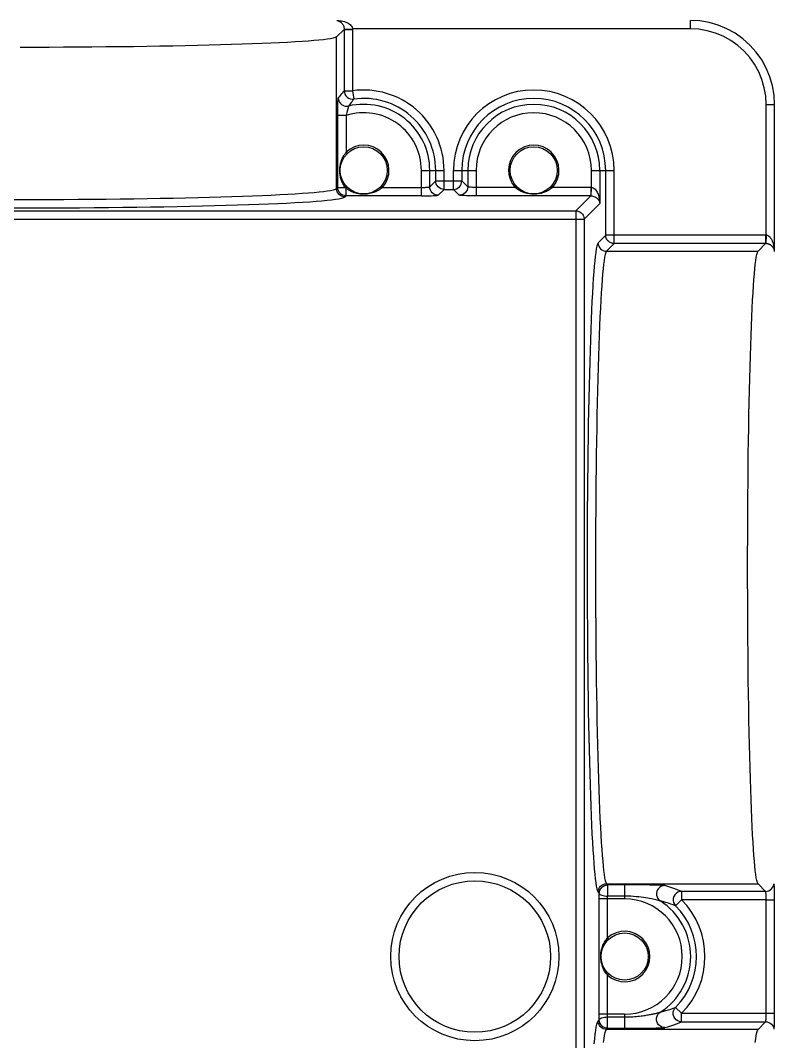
# Model space of a CAD drawing. Header units: millimetres. Extents: x -1 to 4489, y 0 to 1364.
# Drawn here: x 3074.3 to 3119.1, y 921.7 to 982.4 of the extents above; entities that cross this region are included whole.
import ezdxf

# ---------------------------------------------------------------- set-up
doc = ezdxf.new("R2010")
doc.units = ezdxf.units.MM
doc.layers.add('VERRUNDUNGEN', color=7, linetype='Continuous')

# ---------------------------------------------------------------- blocks, each defined once
blk = doc.blocks.new('A$C3E425E2D')
at = {"layer": 'VERRUNDUNGEN', "color": 7, "linetype": 'Continuous'}
for p, q in [((63.607, 106.614), (63.656, 106.612)), ((63.607, 106.612), (63.617, 106.611)), ((63.617, 106.611), (63.654, 106.603)), ((63.654, 106.603), (63.693, 106.592)), ((63.656, 106.612), (63.733, 106.606)), ((63.693, 106.592), (63.732, 106.577)), ((63.732, 106.577), (63.771, 106.557)), ((63.733, 106.606), (63.812, 106.596)), ((63.771, 106.557), (63.81, 106.534)), ((63.81, 106.534), (63.848, 106.505)), ((63.812, 106.596), (63.893, 106.582)), ((63.848, 106.505), (63.884, 106.472)), ((63.884, 106.472), (63.918, 106.435)), ((63.893, 106.582), (63.974, 106.564)), ((63.918, 106.435), (63.949, 106.394)), ((63.949, 106.394), (63.976, 106.351)), ((63.974, 106.564), (64.055, 106.542)), ((63.976, 106.351), (64, 106.304)), ((64, 106.304), (64.019, 106.255)), ((64.019, 106.255), (64.033, 106.204)), ((64.033, 106.204), (64.043, 106.151)), ((64.043, 106.151), (64.047, 106.098)), ((64.055, 106.542), (64.134, 106.515)), ((64.134, 106.515), (64.21, 106.483)), ((64.21, 106.483), (64.28, 106.447)), ((64.28, 106.447), (64.344, 106.408)), ((64.344, 106.408), (64.4, 106.365)), ((64.4, 106.365), (64.448, 106.319)), ((64.448, 106.319), (64.488, 106.271)), ((64.488, 106.271), (64.518, 106.22)), ((64.518, 106.22), (64.537, 106.168)), ((64.537, 106.168), (64.546, 106.115)), ((84.618, 106.115), (84.618, 106.615)), ((85.178, 106.583), (84.618, 106.615)), ((85.73, 106.489), (85.178, 106.583)), ((86.269, 106.334), (85.73, 106.489)), ((86.786, 106.12), (86.269, 106.334)), ((63.399, 105.557), (63.234, 105.526)), ((63.524, 105.592), (63.399, 105.557)), ((63.596, 105.63), (63.524, 105.592)), ((64.047, 106.081), (63.596, 105.63)), ((63.596, 96.629), (63.596, 105.63)), ((64.047, 106.098), (64.546, 106.115)), ((64.047, 106.098), (64.047, 106.081)), ((64.047, 106.081), (64.547, 106.081)), ((64.047, 106.081), (64.047, 102.435)), ((84.618, 106.115), (64.546, 106.115)), ((64.546, 106.115), (64.547, 106.081)), ((64.547, 106.081), (64.547, 102.435)), ((85.123, 106.086), (84.618, 106.115)), ((85.616, 106.003), (85.123, 106.086)), ((86.101, 105.863), (85.616, 106.003)), ((86.568, 105.67), (86.101, 105.863)), ((87.01, 105.426), (86.568, 105.67)), ((87.277, 105.849), (86.786, 106.12)), ((87.734, 105.524), (87.277, 105.849)), ((45.662, 105.014), (44.803, 105.013)), ((46.52, 105.016), (45.662, 105.014)), ((47.373, 105.019), (46.52, 105.016)), ((48.221, 105.024), (47.373, 105.019)), ((49.062, 105.03), (48.221, 105.024)), ((49.895, 105.037), (49.062, 105.03)), ((50.716, 105.046), (49.895, 105.037)), ((51.525, 105.055), (50.716, 105.046)), ((52.32, 105.066), (51.525, 105.055)), ((53.1, 105.079), (52.32, 105.066)), ((53.862, 105.092), (53.1, 105.079)), ((54.605, 105.107), (53.862, 105.092)), ((55.328, 105.123), (54.605, 105.107)), ((56.029, 105.14), (55.328, 105.123)), ((56.706, 105.158), (56.029, 105.14)), ((57.36, 105.177), (56.706, 105.158)), ((57.987, 105.197), (57.36, 105.177)), ((58.586, 105.217), (57.987, 105.197)), ((59.155, 105.239), (58.586, 105.217)), ((59.695, 105.262), (59.155, 105.239)), ((60.204, 105.286), (59.695, 105.262)), ((60.682, 105.31), (60.204, 105.286)), ((61.128, 105.335), (60.682, 105.31)), ((61.54, 105.361), (61.128, 105.335)), ((61.916, 105.387), (61.54, 105.361)), ((62.25, 105.414), (61.916, 105.387)), ((62.548, 105.441), (62.25, 105.414)), ((62.808, 105.468), (62.548, 105.441)), ((63.037, 105.496), (62.808, 105.468)), ((63.234, 105.526), (63.037, 105.496)), ((87.422, 105.134), (87.01, 105.426)), ((87.798, 104.797), (87.422, 105.134)), ((88.151, 105.151), (87.734, 105.524)), ((88.524, 104.734), (88.151, 105.151)), ((88.135, 104.421), (87.798, 104.797)), ((88.427, 104.009), (88.135, 104.421)), ((88.849, 104.277), (88.524, 104.734)), ((88.671, 103.567), (88.427, 104.009)), ((89.12, 103.786), (88.849, 104.277)), ((89.334, 103.269), (89.12, 103.786)), ((88.863, 103.1), (88.671, 103.567)), ((89.489, 102.73), (89.334, 103.269)), ((89.003, 102.616), (88.863, 103.1)), ((89.087, 102.122), (89.003, 102.616)), ((89.583, 102.178), (89.489, 102.73)), ((63.682, 101.89), (63.686, 101.953)), ((63.686, 101.953), (63.691, 101.994)), ((63.691, 101.994), (63.697, 102.013)), ((63.754, 102.085), (63.697, 102.013)), ((63.697, 102.013), (63.705, 101.924)), ((63.705, 101.924), (63.729, 101.837)), ((63.812, 102.156), (63.754, 102.085)), ((63.87, 102.227), (63.812, 102.156)), ((63.929, 102.297), (63.87, 102.227)), ((63.988, 102.366), (63.929, 102.297)), ((64.047, 102.435), (63.988, 102.366)), ((64.047, 102.435), (64.547, 102.435)), ((64.047, 102.435), (64.059, 102.326)), ((64.059, 102.326), (64.092, 102.228)), ((64.092, 102.228), (64.146, 102.137)), ((64.146, 102.137), (64.219, 102.058)), ((64.219, 102.058), (64.307, 101.997)), ((64.307, 101.997), (64.405, 101.956)), ((64.405, 101.956), (64.51, 101.936)), ((64.51, 101.936), (64.616, 101.94)), ((64.547, 102.435), (64.616, 101.94)), ((64.616, 101.94), (64.564, 101.872)), ((89.115, 101.618), (89.087, 102.122)), ((89.615, 101.618), (89.583, 102.178)), ((63.665, 101.291), (63.667, 101.44)), ((63.667, 101.44), (63.67, 101.578)), ((63.67, 101.578), (63.673, 101.7)), ((63.673, 101.7), (63.677, 101.805)), ((63.677, 101.805), (63.682, 101.89)), ((63.729, 101.837), (63.768, 101.756)), ((63.768, 101.756), (63.821, 101.684)), ((63.821, 101.684), (63.886, 101.622)), ((63.886, 101.622), (63.962, 101.573)), ((63.962, 101.573), (64.044, 101.538)), ((64.044, 101.538), (64.132, 101.518)), ((64.132, 101.518), (64.222, 101.514)), ((64.261, 101.361), (64.208, 101.143)), ((64.222, 101.514), (64.311, 101.527)), ((64.275, 101.416), (64.261, 101.361)), ((64.286, 101.461), (64.275, 101.416)), ((64.296, 101.495), (64.286, 101.461)), ((64.305, 101.517), (64.296, 101.495)), ((64.311, 101.527), (64.305, 101.517)), ((64.36, 101.597), (64.311, 101.527)), ((64.41, 101.667), (64.36, 101.597)), ((64.461, 101.736), (64.41, 101.667)), ((64.512, 101.804), (64.461, 101.736)), ((64.564, 101.872), (64.512, 101.804)), ((89.115, 101.618), (89.615, 101.618)), ((89.115, 93.858), (89.115, 101.618)), ((89.615, 92.919), (89.615, 101.618)), ((63.663, 96.697), (63.664, 101.134)), ((64.163, 100.968), (63.663, 100.968)), ((63.664, 101.134), (63.665, 101.291)), ((64.186, 101.057), (64.163, 100.968)), ((64.163, 100.968), (64.163, 98.784)), ((64.208, 101.143), (64.186, 101.057)), ((63.858, 98.218), (63.882, 98.291)), ((63.882, 98.291), (63.907, 98.359)), ((63.907, 98.359), (63.934, 98.421)), ((63.934, 98.421), (63.961, 98.479)), ((63.961, 98.479), (63.99, 98.533)), ((63.99, 98.533), (64.018, 98.583)), ((64.018, 98.583), (64.047, 98.629)), ((64.047, 98.629), (64.076, 98.673)), ((64.076, 98.673), (64.105, 98.713)), ((64.105, 98.713), (64.134, 98.75)), ((64.134, 98.75), (64.163, 98.784)), ((64.163, 98.784), (64.232, 98.712)), ((63.783, 97.728), (63.786, 97.805)), ((63.784, 97.654), (63.783, 97.728)), ((63.786, 97.805), (63.792, 97.887)), ((63.792, 97.887), (63.803, 97.971)), ((63.803, 97.971), (63.818, 98.056)), ((63.818, 98.056), (63.836, 98.139)), ((63.836, 98.139), (63.858, 98.218)), ((68.631, 97.707), (69.981, 97.707)), ((68.631, 96.697), (68.631, 97.707)), ((69.131, 96.73), (69.131, 97.707)), ((69.481, 97.081), (69.481, 97.707)), ((69.981, 96.581), (69.981, 97.707)), ((70.534, 97.707), (71.884, 97.707)), ((70.534, 96.581), (70.534, 97.707)), ((71.034, 97.707), (71.034, 97.081)), ((71.384, 97.707), (71.384, 96.73)), ((71.884, 97.707), (71.884, 96.697)), ((78.731, 97.707), (80.081, 97.707)), ((78.731, 96.696), (78.731, 97.707)), ((79.231, 97.707), (79.231, 95.731)), ((79.581, 93.858), (79.581, 97.707)), ((80.081, 93.359), (80.081, 97.707)), ((63.787, 97.585), (63.784, 97.654)), ((63.793, 97.519), (63.787, 97.585)), ((63.801, 97.456), (63.793, 97.519)), ((63.811, 97.394), (63.801, 97.456)), ((63.823, 97.334), (63.811, 97.394)), ((63.836, 97.275), (63.823, 97.334)), ((63.852, 97.216), (63.836, 97.275)), ((63.87, 97.158), (63.852, 97.216)), ((63.89, 97.1), (63.87, 97.158)), ((63.913, 97.042), (63.89, 97.1)), ((69.131, 96.73), (69.481, 97.081)), ((69.481, 97.081), (71.034, 97.081)), ((69.49, 96.985), (69.481, 97.081)), ((71.024, 96.983), (71.034, 97.081)), ((71.384, 96.73), (71.034, 97.081)), ((62.556, 96.431), (62.815, 96.459)), ((62.815, 96.459), (63.042, 96.489)), ((63.042, 96.489), (63.238, 96.52)), ((63.238, 96.52), (63.401, 96.553)), ((63.401, 96.553), (63.525, 96.59)), ((63.525, 96.59), (63.596, 96.629)), ((63.596, 96.629), (63.663, 96.697)), ((63.606, 96.532), (63.596, 96.629)), ((63.634, 96.438), (63.606, 96.532)), ((63.663, 96.697), (64.11, 96.697)), ((63.672, 96.601), (63.663, 96.697)), ((63.7, 96.508), (63.672, 96.601)), ((63.746, 96.421), (63.7, 96.508)), ((63.938, 96.984), (63.913, 97.042)), ((63.966, 96.926), (63.938, 96.984)), ((63.998, 96.867), (63.966, 96.926)), ((64.032, 96.809), (63.998, 96.867)), ((64.07, 96.752), (64.032, 96.809)), ((64.11, 96.697), (64.07, 96.752)), ((64.11, 96.697), (64.127, 96.713)), ((64.122, 96.683), (64.11, 96.697)), ((64.163, 96.642), (64.122, 96.683)), ((64.127, 96.713), (64.143, 96.729)), ((64.143, 96.729), (64.157, 96.742)), ((64.157, 96.742), (64.166, 96.753)), ((64.163, 96.642), (64.18, 96.659)), ((64.209, 96.606), (64.163, 96.642)), ((64.163, 96.197), (64.163, 96.642)), ((64.166, 96.753), (64.172, 96.761)), ((64.172, 96.761), (64.173, 96.764)), ((64.18, 96.659), (64.196, 96.674)), ((64.196, 96.674), (64.21, 96.687)), ((64.258, 96.571), (64.209, 96.606)), ((64.21, 96.687), (64.221, 96.696)), ((64.221, 96.696), (64.229, 96.702)), ((64.229, 96.702), (64.232, 96.703)), ((64.311, 96.536), (64.258, 96.571)), ((64.368, 96.503), (64.311, 96.536)), ((64.429, 96.47), (64.368, 96.503)), ((64.493, 96.44), (64.429, 96.47)), ((65.973, 96.464), (65.916, 96.437)), ((66.026, 96.492), (65.973, 96.464)), ((66.077, 96.52), (66.026, 96.492)), ((66.124, 96.549), (66.077, 96.52)), ((66.168, 96.579), (66.124, 96.549)), ((66.209, 96.609), (66.168, 96.579)), ((66.248, 96.638), (66.209, 96.609)), ((66.316, 96.697), (66.242, 96.764)), ((66.316, 96.697), (66.248, 96.638)), ((66.316, 96.697), (68.631, 96.697)), ((68.631, 96.197), (68.631, 96.697)), ((68.631, 96.697), (68.708, 96.697)), ((68.708, 96.697), (68.782, 96.698)), ((68.782, 96.698), (68.853, 96.7)), ((68.853, 96.7), (68.919, 96.703)), ((68.919, 96.703), (68.978, 96.706)), ((68.978, 96.706), (69.029, 96.71)), ((69.029, 96.71), (69.071, 96.715)), ((69.071, 96.715), (69.102, 96.72)), ((69.102, 96.72), (69.122, 96.725)), ((69.122, 96.725), (69.131, 96.73)), ((69.14, 96.633), (69.131, 96.73)), ((69.169, 96.539), (69.14, 96.633)), ((69.215, 96.453), (69.169, 96.539)), ((69.277, 96.377), (69.215, 96.453)), ((69.518, 96.892), (69.49, 96.985)), ((69.564, 96.805), (69.518, 96.892)), ((69.626, 96.729), (69.564, 96.805)), ((69.702, 96.666), (69.626, 96.729)), ((69.63, 96.231), (69.981, 96.581)), ((69.789, 96.619), (69.702, 96.666)), ((69.883, 96.591), (69.789, 96.619)), ((69.981, 96.581), (69.883, 96.591)), ((69.981, 96.581), (70.534, 96.581)), ((70.534, 96.581), (70.631, 96.591)), ((70.884, 96.231), (70.534, 96.581)), ((70.631, 96.591), (70.725, 96.619)), ((70.725, 96.619), (70.811, 96.665)), ((70.811, 96.665), (70.887, 96.728)), ((70.887, 96.728), (70.949, 96.803)), ((70.949, 96.803), (70.995, 96.89)), ((70.995, 96.89), (71.024, 96.983)), ((71.3, 96.453), (71.238, 96.377)), ((71.346, 96.539), (71.3, 96.453)), ((71.374, 96.633), (71.346, 96.539)), ((71.384, 96.73), (71.374, 96.633)), ((71.393, 96.725), (71.384, 96.73)), ((71.413, 96.72), (71.393, 96.725)), ((71.444, 96.715), (71.413, 96.72)), ((71.486, 96.71), (71.444, 96.715)), ((71.537, 96.706), (71.486, 96.71)), ((71.596, 96.703), (71.537, 96.706)), ((71.662, 96.7), (71.596, 96.703)), ((71.733, 96.698), (71.662, 96.7)), ((71.807, 96.697), (71.733, 96.698)), ((71.884, 96.697), (71.807, 96.697)), ((74.199, 96.697), (71.884, 96.697)), ((71.884, 96.697), (71.884, 96.197)), ((74.199, 96.697), (74.273, 96.764)), ((74.274, 96.632), (74.199, 96.697)), ((74.358, 96.571), (74.274, 96.632)), ((74.451, 96.513), (74.358, 96.571)), ((74.552, 96.459), (74.451, 96.513)), ((74.663, 96.41), (74.552, 96.459)), ((76.07, 96.462), (76.013, 96.436)), ((76.124, 96.49), (76.07, 96.462)), ((76.174, 96.519), (76.124, 96.49)), ((76.222, 96.548), (76.174, 96.519)), ((76.266, 96.578), (76.222, 96.548)), ((76.308, 96.608), (76.266, 96.578)), ((76.347, 96.638), (76.308, 96.608)), ((76.416, 96.697), (76.342, 96.764)), ((76.416, 96.697), (76.347, 96.638)), ((78.697, 96.697), (76.416, 96.697)), ((78.697, 96.697), (78.731, 96.696)), ((78.697, 96.697), (78.697, 96.197)), ((78.714, 96.197), (78.731, 96.696)), ((78.731, 96.696), (78.787, 96.686)), ((78.787, 96.686), (78.842, 96.664)), ((78.842, 96.664), (78.896, 96.631)), ((78.896, 96.631), (78.946, 96.588)), ((78.946, 96.588), (78.993, 96.535)), ((78.993, 96.535), (79.035, 96.476)), ((79.035, 96.476), (79.072, 96.413)), ((43.961, 95.98), (44.821, 95.979)), ((44.821, 95.979), (45.68, 95.98)), ((45.68, 95.98), (46.537, 95.982)), ((46.537, 95.982), (47.391, 95.985)), ((47.391, 95.985), (48.24, 95.99)), ((48.24, 95.99), (49.081, 95.997)), ((49.081, 95.997), (49.913, 96.004)), ((49.913, 96.004), (50.735, 96.013)), ((50.735, 96.013), (51.544, 96.024)), ((51.544, 96.024), (52.339, 96.035)), ((52.339, 96.035), (53.118, 96.048)), ((53.118, 96.048), (53.88, 96.063)), ((53.88, 96.063), (54.623, 96.078)), ((54.623, 96.078), (55.346, 96.095)), ((55.346, 96.095), (56.046, 96.113)), ((56.046, 96.113), (56.723, 96.132)), ((56.723, 96.132), (57.376, 96.152)), ((57.376, 96.152), (58.002, 96.173)), ((58.002, 96.173), (58.6, 96.195)), ((58.6, 96.195), (59.17, 96.218)), ((59.17, 96.218), (59.708, 96.242)), ((59.708, 96.242), (60.216, 96.267)), ((60.216, 96.267), (60.694, 96.292)), ((60.694, 96.292), (61.139, 96.319)), ((61.139, 96.319), (61.55, 96.346)), ((61.55, 96.346), (61.925, 96.374)), ((61.573, 95.819), (61.996, 95.847)), ((61.925, 96.374), (62.259, 96.402)), ((61.996, 95.847), (62.381, 95.875)), ((62.259, 96.402), (62.556, 96.431)), ((62.381, 95.875), (62.724, 95.903)), ((62.724, 95.903), (63.028, 95.931)), ((63.028, 95.931), (63.295, 95.96)), ((63.295, 95.96), (63.527, 95.989)), ((63.527, 95.989), (63.73, 96.02)), ((63.68, 96.352), (63.634, 96.438)), ((63.742, 96.276), (63.68, 96.352)), ((63.73, 96.02), (63.895, 96.054)), ((63.818, 96.214), (63.742, 96.276)), ((63.808, 96.345), (63.746, 96.421)), ((63.884, 96.282), (63.808, 96.345)), ((63.904, 96.168), (63.818, 96.214)), ((63.971, 96.235), (63.884, 96.282)), ((63.895, 96.054), (64.016, 96.09)), ((63.998, 96.139), (63.904, 96.168)), ((64.065, 96.207), (63.971, 96.235)), ((64.096, 96.13), (63.998, 96.139)), ((64.016, 96.09), (64.096, 96.13)), ((64.163, 96.197), (64.065, 96.207)), ((64.096, 96.13), (64.163, 96.197)), ((68.631, 96.197), (64.163, 96.197)), ((64.562, 96.41), (64.493, 96.44)), ((64.636, 96.383), (64.562, 96.41)), ((64.715, 96.358), (64.636, 96.383)), ((64.8, 96.336), (64.715, 96.358)), ((64.891, 96.317), (64.8, 96.336)), ((64.989, 96.302), (64.891, 96.317)), ((65.095, 96.293), (64.989, 96.302)), ((65.207, 96.289), (65.095, 96.293)), ((65.207, 96.289), (65.207, 96.307)), ((65.309, 96.292), (65.207, 96.289)), ((65.404, 96.3), (65.309, 96.292)), ((65.493, 96.312), (65.404, 96.3)), ((65.576, 96.327), (65.493, 96.312)), ((65.653, 96.345), (65.576, 96.327)), ((65.725, 96.366), (65.653, 96.345)), ((65.792, 96.388), (65.725, 96.366)), ((65.856, 96.412), (65.792, 96.388)), ((65.916, 96.437), (65.856, 96.412)), ((68.631, 96.197), (68.934, 96.198)), ((68.934, 96.198), (69.076, 96.2)), ((69.076, 96.2), (69.207, 96.203)), ((69.207, 96.203), (69.325, 96.207)), ((69.353, 96.315), (69.277, 96.377)), ((69.325, 96.207), (69.427, 96.211)), ((69.439, 96.269), (69.353, 96.315)), ((69.427, 96.211), (69.51, 96.215)), ((69.533, 96.24), (69.439, 96.269)), ((69.51, 96.215), (69.573, 96.22)), ((69.63, 96.231), (69.533, 96.24)), ((69.573, 96.22), (69.613, 96.225)), ((69.613, 96.225), (69.63, 96.231)), ((70.982, 96.24), (70.884, 96.231)), ((70.902, 96.225), (70.884, 96.231)), ((70.942, 96.22), (70.902, 96.225)), ((71.005, 96.215), (70.942, 96.22)), ((71.076, 96.269), (70.982, 96.24)), ((71.088, 96.211), (71.005, 96.215)), ((71.162, 96.315), (71.076, 96.269)), ((71.19, 96.207), (71.088, 96.211)), ((71.238, 96.377), (71.162, 96.315)), ((71.308, 96.203), (71.19, 96.207)), ((71.44, 96.2), (71.308, 96.203)), ((71.582, 96.198), (71.44, 96.2)), ((71.729, 96.197), (71.582, 96.198)), ((78.697, 96.197), (71.729, 96.197)), ((74.783, 96.368), (74.663, 96.41)), ((74.912, 96.333), (74.783, 96.368)), ((75.045, 96.308), (74.912, 96.333)), ((75.176, 96.294), (75.045, 96.308)), ((75.307, 96.289), (75.176, 96.294)), ((75.403, 96.292), (75.307, 96.289)), ((75.495, 96.299), (75.403, 96.292)), ((75.584, 96.31), (75.495, 96.299)), ((75.667, 96.325), (75.584, 96.31)), ((75.745, 96.343), (75.667, 96.325)), ((75.819, 96.364), (75.745, 96.343)), ((75.887, 96.386), (75.819, 96.364)), ((75.952, 96.41), (75.887, 96.386)), ((76.013, 96.436), (75.952, 96.41)), ((77.805, 95.305), (78.697, 96.197)), ((78.697, 96.197), (78.714, 96.197)), ((78.714, 96.197), (78.771, 96.192)), ((78.771, 96.192), (78.826, 96.181)), ((78.826, 96.181), (78.88, 96.165)), ((78.88, 96.165), (78.931, 96.144)), ((78.931, 96.144), (78.979, 96.119)), ((78.979, 96.119), (79.022, 96.09)), ((79.022, 96.09), (79.06, 96.06)), ((79.06, 96.06), (79.093, 96.029)), ((79.072, 96.413), (79.104, 96.348)), ((79.093, 96.029), (79.121, 95.998)), ((79.104, 96.348), (79.13, 96.285)), ((79.121, 95.998), (79.144, 95.968)), ((79.13, 96.285), (79.152, 96.222)), ((79.144, 95.968), (79.171, 95.925)), ((79.152, 96.222), (79.178, 96.132)), ((79.171, 95.925), (79.192, 95.882)), ((79.178, 96.132), (79.198, 96.045)), ((79.192, 95.882), (79.208, 95.842)), ((79.198, 96.045), (79.212, 95.962)), ((79.208, 95.842), (79.219, 95.804)), ((79.212, 95.962), (79.222, 95.882)), ((79.222, 95.882), (79.228, 95.805)), ((19.702, 95.305), (77.805, 95.305)), ((43.939, 95.48), (44.821, 95.479)), ((44.821, 95.479), (45.703, 95.48)), ((45.703, 95.48), (46.584, 95.482)), ((46.584, 95.482), (47.46, 95.486)), ((47.46, 95.486), (48.331, 95.491)), ((48.331, 95.491), (49.195, 95.497)), ((49.195, 95.497), (50.049, 95.505)), ((50.049, 95.505), (50.893, 95.514)), ((50.893, 95.514), (51.723, 95.524)), ((51.723, 95.524), (52.54, 95.536)), ((52.54, 95.536), (53.34, 95.549)), ((53.34, 95.549), (54.122, 95.563)), ((54.122, 95.563), (54.885, 95.578)), ((54.885, 95.578), (55.626, 95.595)), ((55.626, 95.595), (56.345, 95.613)), ((56.345, 95.613), (57.04, 95.632)), ((57.04, 95.632), (57.71, 95.652)), ((57.71, 95.652), (58.353, 95.673)), ((58.353, 95.673), (58.967, 95.695)), ((58.967, 95.695), (59.552, 95.718)), ((59.552, 95.718), (60.105, 95.742)), ((60.105, 95.742), (60.626, 95.767)), ((60.626, 95.767), (61.117, 95.793)), ((61.117, 95.793), (61.573, 95.819)), ((77.805, 95.305), (77.805, 9.932)), ((77.805, 95.305), (77.847, 95.303)), ((77.847, 95.303), (77.89, 95.298)), ((77.89, 95.298), (77.935, 95.288)), ((77.935, 95.288), (77.981, 95.273)), ((77.981, 95.273), (78.028, 95.253)), ((78.028, 95.253), (78.074, 95.226)), ((78.305, 94.805), (79.231, 95.731)), ((79.219, 95.804), (79.226, 95.766)), ((79.226, 95.766), (79.231, 95.731)), ((79.228, 95.805), (79.231, 95.731)), ((19.702, 94.805), (78.305, 94.805)), ((78.074, 95.226), (78.119, 95.194)), ((78.119, 95.194), (78.163, 95.154)), ((78.163, 95.154), (78.202, 95.108)), ((78.202, 95.108), (78.237, 95.056)), ((78.237, 95.056), (78.266, 94.999)), ((78.266, 94.999), (78.287, 94.937)), ((78.287, 94.937), (78.301, 94.872)), ((78.301, 94.872), (78.305, 94.805)), ((78.305, 94.805), (78.305, 10.432)), ((79.581, 93.858), (79.13, 93.407)), ((89.081, 93.858), (79.581, 93.858)), ((79.585, 93.795), (79.581, 93.858)), ((79.597, 93.733), (79.585, 93.795)), ((79.617, 93.672), (79.597, 93.733)), ((79.644, 93.616), (79.617, 93.672)), ((79.677, 93.564), (79.644, 93.616)), ((79.716, 93.517), (79.677, 93.564)), ((79.758, 93.477), (79.716, 93.517)), ((79.803, 93.443), (79.758, 93.477)), ((79.85, 93.415), (79.803, 93.443)), ((79.897, 93.394), (79.85, 93.415)), ((89.115, 93.858), (89.081, 93.858)), ((89.081, 93.858), (89.081, 93.359)), ((89.115, 93.858), (89.098, 93.358)), ((89.135, 93.855), (89.115, 93.858)), ((89.155, 93.852), (89.135, 93.855)), ((89.173, 93.847), (89.155, 93.852)), ((89.19, 93.842), (89.173, 93.847)), ((89.207, 93.835), (89.19, 93.842)), ((89.224, 93.827), (89.207, 93.835)), ((89.241, 93.818), (89.224, 93.827)), ((89.259, 93.807), (89.241, 93.818)), ((89.276, 93.795), (89.259, 93.807)), ((89.294, 93.781), (89.276, 93.795)), ((89.312, 93.766), (89.294, 93.781)), ((89.33, 93.749), (89.312, 93.766)), ((89.348, 93.731), (89.33, 93.749)), ((89.366, 93.71), (89.348, 93.731)), ((89.383, 93.689), (89.366, 93.71)), ((89.401, 93.665), (89.383, 93.689)), ((89.418, 93.64), (89.401, 93.665)), ((89.435, 93.613), (89.418, 93.64)), ((89.452, 93.583), (89.435, 93.613)), ((89.468, 93.552), (89.452, 93.583)), ((89.484, 93.519), (89.468, 93.552)), ((89.499, 93.484), (89.484, 93.519)), ((89.514, 93.447), (89.499, 93.484)), ((89.528, 93.408), (89.514, 93.447)), ((78.988, 92.833), (78.959, 92.599)), ((79.02, 93.037), (78.988, 92.833)), ((79.053, 93.205), (79.02, 93.037)), ((79.09, 93.327), (79.053, 93.205)), ((79.13, 93.407), (79.09, 93.327)), ((79.13, 93.407), (79.139, 93.31)), ((79.139, 93.31), (79.168, 93.216)), ((79.168, 93.216), (79.214, 93.13)), ((79.214, 93.13), (79.276, 93.054)), ((79.276, 93.054), (79.352, 92.992)), ((79.352, 92.992), (79.438, 92.945)), ((79.438, 92.945), (79.532, 92.917)), ((79.532, 92.917), (79.629, 92.907)), ((79.59, 92.836), (79.553, 92.71)), ((79.629, 92.907), (79.59, 92.836)), ((80.081, 93.359), (79.629, 92.907)), ((79.629, 92.907), (88.63, 92.907)), ((79.945, 93.378), (79.897, 93.394)), ((79.991, 93.367), (79.945, 93.378)), ((80.037, 93.361), (79.991, 93.367)), ((80.081, 93.359), (80.037, 93.361)), ((89.081, 93.359), (80.081, 93.359)), ((88.557, 92.711), (88.592, 92.836)), ((88.592, 92.836), (88.63, 92.907)), ((88.63, 92.907), (89.081, 93.359)), ((89.098, 93.358), (89.081, 93.359)), ((89.119, 93.357), (89.098, 93.358)), ((89.138, 93.356), (89.119, 93.357)), ((89.156, 93.353), (89.138, 93.356)), ((89.174, 93.351), (89.156, 93.353)), ((89.191, 93.347), (89.174, 93.351)), ((89.208, 93.344), (89.191, 93.347)), ((89.225, 93.339), (89.208, 93.344)), ((89.243, 93.334), (89.225, 93.339)), ((89.261, 93.328), (89.243, 93.334)), ((89.279, 93.321), (89.261, 93.328)), ((89.297, 93.314), (89.279, 93.321)), ((89.315, 93.306), (89.297, 93.314)), ((89.333, 93.297), (89.315, 93.306)), ((89.352, 93.287), (89.333, 93.297)), ((89.37, 93.277), (89.352, 93.287)), ((89.387, 93.265), (89.37, 93.277)), ((89.405, 93.253), (89.387, 93.265)), ((89.422, 93.24), (89.405, 93.253)), ((89.44, 93.226), (89.422, 93.24)), ((89.456, 93.211), (89.44, 93.226)), ((89.473, 93.195), (89.456, 93.211)), ((89.489, 93.178), (89.473, 93.195)), ((89.504, 93.16), (89.489, 93.178)), ((89.519, 93.142), (89.504, 93.16)), ((89.533, 93.122), (89.519, 93.142)), ((89.541, 93.367), (89.528, 93.408)), ((89.547, 93.101), (89.533, 93.122)), ((89.554, 93.324), (89.541, 93.367)), ((89.559, 93.079), (89.547, 93.101)), ((89.566, 93.279), (89.554, 93.324)), ((89.571, 93.056), (89.559, 93.079)), ((89.577, 93.231), (89.566, 93.279)), ((89.582, 93.032), (89.571, 93.056)), ((89.587, 93.181), (89.577, 93.231)), ((89.591, 93.006), (89.582, 93.032)), ((89.595, 93.129), (89.587, 93.181)), ((89.599, 92.98), (89.591, 93.006)), ((89.603, 93.073), (89.595, 93.129)), ((89.606, 92.952), (89.599, 92.98)), ((89.608, 93.016), (89.603, 93.073)), ((89.611, 92.923), (89.606, 92.952)), ((89.612, 92.955), (89.608, 93.016)), ((89.612, 92.919), (89.611, 92.923)), ((89.615, 92.893), (89.612, 92.955)), ((78.93, 92.331), (78.902, 92.026)), ((78.959, 92.599), (78.93, 92.331)), ((79.488, 92.348), (79.458, 92.119)), ((79.519, 92.545), (79.488, 92.348)), ((79.553, 92.71), (79.519, 92.545)), ((88.468, 92.121), (88.496, 92.349)), ((88.496, 92.349), (88.526, 92.546)), ((88.526, 92.546), (88.557, 92.711)), ((78.874, 91.682), (78.846, 91.296)), ((78.902, 92.026), (78.874, 91.682)), ((79.43, 91.859), (79.401, 91.561)), ((79.458, 92.119), (79.43, 91.859)), ((88.414, 91.564), (88.441, 91.861)), ((88.441, 91.861), (88.468, 92.121)), ((78.846, 91.296), (78.819, 90.872)), ((79.373, 91.227), (79.346, 90.851)), ((79.401, 91.561), (79.373, 91.227)), ((88.361, 90.854), (88.388, 91.23)), ((88.388, 91.23), (88.414, 91.564)), ((78.792, 90.414), (78.766, 89.923)), ((78.819, 90.872), (78.792, 90.414)), ((79.318, 90.438), (79.292, 89.992)), ((79.346, 90.851), (79.318, 90.438)), ((88.31, 89.997), (88.335, 90.442)), ((88.335, 90.442), (88.361, 90.854)), ((78.766, 89.923), (78.742, 89.4)), ((79.292, 89.992), (79.266, 89.513)), ((88.286, 89.519), (88.31, 89.997)), ((78.742, 89.4), (78.718, 88.846)), ((79.266, 89.513), (79.241, 89.004)), ((88.262, 89.01), (88.286, 89.519)), ((78.718, 88.846), (78.695, 88.261)), ((79.241, 89.004), (79.217, 88.464)), ((88.24, 88.471), (88.262, 89.01)), ((78.695, 88.261), (78.672, 87.645)), ((79.217, 88.464), (79.194, 87.894)), ((88.218, 87.902), (88.24, 88.471)), ((78.672, 87.645), (78.651, 87.001)), ((79.194, 87.894), (79.172, 87.295)), ((88.197, 87.303), (88.218, 87.902)), ((78.651, 87.001), (78.631, 86.331)), ((79.172, 87.295), (79.151, 86.668)), ((88.177, 86.677), (88.197, 87.303)), ((78.631, 86.331), (78.612, 85.634)), ((79.151, 86.668), (79.131, 86.014)), ((88.158, 86.024), (88.177, 86.677)), ((78.612, 85.634), (78.594, 84.914)), ((79.131, 86.014), (79.112, 85.336)), ((88.14, 85.346), (88.158, 86.024)), ((79.112, 85.336), (79.094, 84.634)), ((88.123, 84.646), (88.14, 85.346)), ((78.594, 84.914), (78.578, 84.172)), ((79.094, 84.634), (79.078, 83.911)), ((88.107, 83.923), (88.123, 84.646)), ((78.578, 84.172), (78.562, 83.408)), ((79.078, 83.911), (79.062, 83.168)), ((88.092, 83.181), (88.107, 83.923)), ((78.562, 83.408), (78.548, 82.626)), ((79.062, 83.168), (79.048, 82.405)), ((88.079, 82.419), (88.092, 83.181)), ((78.548, 82.626), (78.535, 81.825)), ((79.048, 82.405), (79.035, 81.625)), ((88.067, 81.639), (88.079, 82.419)), ((78.535, 81.825), (78.524, 81.008)), ((79.035, 81.625), (79.023, 80.83)), ((88.055, 80.844), (88.067, 81.639)), ((78.524, 81.008), (78.513, 80.177)), ((79.023, 80.83), (79.013, 80.02)), ((88.046, 80.035), (88.055, 80.844)), ((78.513, 80.177), (78.504, 79.334)), ((79.013, 80.02), (79.004, 79.198)), ((88.037, 79.214), (88.046, 80.035)), ((78.504, 79.334), (78.497, 78.479)), ((79.004, 79.198), (78.996, 78.366)), ((88.03, 78.381), (88.037, 79.214)), ((78.497, 78.479), (78.49, 77.615)), ((78.996, 78.366), (78.99, 77.525)), ((88.024, 77.54), (88.03, 78.381)), ((78.49, 77.615), (78.485, 76.744)), ((78.99, 77.525), (78.985, 76.676)), ((88.019, 76.692), (88.024, 77.54)), ((78.485, 76.744), (78.482, 75.867)), ((78.985, 76.676), (78.982, 75.822)), ((88.016, 75.839), (88.019, 76.692)), ((78.482, 75.867), (78.48, 74.987)), ((78.982, 75.822), (78.98, 74.965)), ((88.014, 74.982), (88.016, 75.839)), ((78.48, 74.987), (78.479, 74.105)), ((78.98, 74.965), (78.979, 74.105)), ((88.013, 74.123), (88.014, 74.982)), ((78.479, 74.105), (78.48, 73.223)), ((78.979, 74.105), (78.98, 73.246)), ((88.014, 73.264), (88.013, 74.123)), ((78.48, 73.223), (78.482, 72.343)), ((78.98, 73.246), (78.982, 72.389)), ((88.016, 72.406), (88.014, 73.264)), ((78.482, 72.343), (78.486, 71.466)), ((78.982, 72.389), (78.985, 71.535)), ((88.019, 71.553), (88.016, 72.406)), ((78.486, 71.466), (78.491, 70.595)), ((78.985, 71.535), (78.99, 70.687)), ((88.024, 70.705), (88.019, 71.553)), ((78.491, 70.595), (78.497, 69.731)), ((78.99, 70.687), (78.997, 69.845)), ((88.03, 69.864), (88.024, 70.705)), ((78.997, 69.845), (79.004, 69.013)), ((88.037, 69.032), (88.03, 69.864)), ((78.497, 69.731), (78.505, 68.877)), ((78.505, 68.877), (78.514, 68.033)), ((79.004, 69.013), (79.013, 68.191)), ((88.046, 68.21), (88.037, 69.032)), ((78.514, 68.033), (78.524, 67.203)), ((79.013, 68.191), (79.024, 67.382)), ((88.055, 67.401), (88.046, 68.21)), ((79.024, 67.382), (79.035, 66.587)), ((88.066, 66.606), (88.055, 67.401)), ((78.524, 67.203), (78.536, 66.386)), ((78.536, 66.386), (78.549, 65.586)), ((79.035, 66.587), (79.048, 65.808)), ((88.079, 65.826), (88.066, 66.606)), ((78.549, 65.586), (78.563, 64.804)), ((79.048, 65.808), (79.063, 65.046)), ((88.092, 65.064), (88.079, 65.826)), ((79.063, 65.046), (79.078, 64.303)), ((88.107, 64.321), (88.092, 65.064)), ((78.563, 64.804), (78.578, 64.041)), ((79.078, 64.303), (79.095, 63.58)), ((88.123, 63.598), (88.107, 64.321)), ((78.578, 64.041), (78.595, 63.3)), ((78.595, 63.3), (78.613, 62.581)), ((79.095, 63.58), (79.113, 62.88)), ((88.14, 62.897), (88.123, 63.598)), ((78.613, 62.581), (78.632, 61.886)), ((79.113, 62.88), (79.132, 62.203)), ((88.158, 62.22), (88.14, 62.897)), ((78.632, 61.886), (78.652, 61.216)), ((79.132, 62.203), (79.152, 61.55)), ((88.177, 61.566), (88.158, 62.22)), ((79.152, 61.55), (79.173, 60.924)), ((88.197, 60.939), (88.177, 61.566)), ((78.652, 61.216), (78.673, 60.573)), ((79.173, 60.924), (79.195, 60.326)), ((88.217, 60.341), (88.197, 60.939)), ((78.673, 60.573), (78.695, 59.959)), ((79.195, 60.326), (79.218, 59.756)), ((88.239, 59.771), (88.217, 60.341)), ((78.695, 59.959), (78.718, 59.374)), ((79.218, 59.756), (79.242, 59.218)), ((88.262, 59.231), (88.239, 59.771)), ((78.718, 59.374), (78.742, 58.821)), ((79.242, 59.218), (79.267, 58.71)), ((88.286, 58.722), (88.262, 59.231)), ((78.742, 58.821), (78.767, 58.3)), ((78.767, 58.3), (78.793, 57.809)), ((79.267, 58.71), (79.292, 58.232)), ((79.292, 58.232), (79.319, 57.787)), ((88.31, 58.244), (88.286, 58.722)), ((88.335, 57.798), (88.31, 58.244)), ((78.793, 57.809), (78.819, 57.353)), ((79.319, 57.787), (79.346, 57.376)), ((88.361, 57.386), (88.335, 57.798)), ((78.819, 57.353), (78.847, 56.93)), ((79.346, 57.376), (79.374, 57.001)), ((88.387, 57.01), (88.361, 57.386)), ((78.847, 56.93), (78.875, 56.545)), ((78.875, 56.545), (78.903, 56.202)), ((79.374, 57.001), (79.402, 56.667)), ((79.402, 56.667), (79.431, 56.37)), ((88.414, 56.676), (88.387, 57.01)), ((88.441, 56.378), (88.414, 56.676)), ((78.903, 56.202), (78.931, 55.898)), ((78.931, 55.898), (78.96, 55.631)), ((79.431, 56.37), (79.459, 56.111)), ((79.459, 56.111), (79.489, 55.884)), ((79.489, 55.884), (79.52, 55.688)), ((88.468, 56.118), (88.441, 56.378)), ((88.496, 55.889), (88.468, 56.118)), ((88.526, 55.692), (88.496, 55.889)), ((78.96, 55.631), (78.989, 55.399)), ((78.989, 55.399), (79.02, 55.196)), ((79.276, 55.184), (79.352, 55.246)), ((79.352, 55.246), (79.438, 55.292)), ((79.421, 55.177), (79.508, 55.223)), ((79.438, 55.292), (79.532, 55.32)), ((79.508, 55.223), (79.601, 55.251)), ((79.52, 55.688), (79.553, 55.525)), ((79.532, 55.32), (79.629, 55.33)), ((79.553, 55.525), (79.59, 55.401)), ((79.59, 55.401), (79.629, 55.33)), ((79.601, 55.251), (79.698, 55.261)), ((79.629, 55.33), (88.63, 55.33)), ((79.629, 55.33), (79.698, 55.261)), ((81.754, 55.259), (79.698, 55.261)), ((79.698, 55.261), (79.698, 54.596)), ((80.707, 55.261), (80.707, 54.43)), ((82.188, 55.256), (81.754, 55.259)), ((82.442, 55.253), (82.188, 55.256)), ((82.665, 55.249), (82.442, 55.253)), ((82.763, 55.247), (82.665, 55.249)), ((82.852, 55.244), (82.763, 55.247)), ((82.929, 55.242), (82.852, 55.244)), ((82.991, 55.217), (82.89, 55.183)), ((82.993, 55.239), (82.929, 55.242)), ((83.096, 55.229), (82.991, 55.217)), ((83.043, 55.236), (82.993, 55.239)), ((83.077, 55.232), (83.043, 55.236)), ((83.096, 55.229), (83.077, 55.232)), ((83.28, 55.173), (83.096, 55.229)), ((88.557, 55.527), (88.526, 55.692)), ((88.592, 55.402), (88.557, 55.527)), ((88.63, 55.33), (88.592, 55.402)), ((89.081, 54.879), (88.63, 55.33)), ((89.543, 55.187), (89.571, 55.281)), ((89.571, 55.281), (89.575, 55.319)), ((89.596, 55.259), (89.592, 55.319)), ((89.601, 55.176), (89.596, 55.259)), ((79.02, 55.196), (79.054, 55.031)), ((79.054, 55.031), (79.09, 54.91)), ((79.09, 54.91), (79.13, 54.83)), ((79.13, 54.83), (79.139, 54.928)), ((79.13, 54.83), (79.199, 54.761)), ((79.139, 54.928), (79.168, 55.022)), ((79.168, 55.022), (79.214, 55.108)), ((79.197, 54.43), (79.199, 54.761)), ((79.199, 54.761), (79.208, 54.858)), ((79.199, 54.761), (79.211, 54.731)), ((79.208, 54.858), (79.237, 54.951)), ((79.211, 54.731), (79.241, 54.7)), ((79.214, 55.108), (79.276, 55.184)), ((79.237, 54.951), (79.283, 55.038)), ((79.241, 54.7), (79.287, 54.672)), ((79.283, 55.038), (79.345, 55.114)), ((79.287, 54.672), (79.35, 54.646)), ((79.345, 55.114), (79.421, 55.177)), ((79.35, 54.646), (79.426, 54.625)), ((79.426, 54.625), (79.511, 54.61)), ((79.511, 54.61), (79.604, 54.598)), ((79.604, 54.598), (79.698, 54.596)), ((79.697, 54.43), (79.698, 54.596)), ((80.707, 54.596), (79.698, 54.596)), ((80.892, 54.594), (80.707, 54.596)), ((81.068, 54.587), (80.892, 54.594)), ((82.62, 54.869), (82.601, 54.764)), ((82.601, 54.764), (82.605, 54.658)), ((82.605, 54.658), (82.631, 54.554)), ((82.661, 54.968), (82.62, 54.869)), ((82.721, 55.056), (82.661, 54.968)), ((82.799, 55.129), (82.721, 55.056)), ((82.89, 55.183), (82.799, 55.129)), ((83.455, 55.116), (83.28, 55.173)), ((83.622, 55.058), (83.455, 55.116)), ((83.782, 54.999), (83.622, 55.058)), ((83.683, 54.672), (83.626, 54.57)), ((83.763, 54.759), (83.683, 54.672)), ((83.86, 54.824), (83.763, 54.759)), ((83.937, 54.94), (83.782, 54.999)), ((83.97, 54.865), (83.86, 54.824)), ((84.086, 54.879), (83.937, 54.94)), ((84.086, 54.879), (83.97, 54.865)), ((89.081, 54.879), (84.086, 54.879)), ((84.086, 54.879), (84.086, 54.379)), ((89.081, 54.879), (89.179, 54.889)), ((89.087, 54.87), (89.081, 54.879)), ((89.092, 54.85), (89.087, 54.87)), ((89.097, 54.819), (89.092, 54.85)), ((89.101, 54.777), (89.097, 54.819)), ((89.105, 54.726), (89.101, 54.777)), ((89.109, 54.667), (89.105, 54.726)), ((89.111, 54.602), (89.109, 54.667)), ((89.113, 54.53), (89.111, 54.602)), ((89.179, 54.889), (89.272, 54.917)), ((89.272, 54.917), (89.359, 54.963)), ((89.359, 54.963), (89.434, 55.025)), ((89.434, 55.025), (89.497, 55.101)), ((89.497, 55.101), (89.543, 55.187)), ((89.605, 55.074), (89.601, 55.176)), ((89.608, 54.956), (89.605, 55.074)), ((89.611, 54.824), (89.608, 54.956)), ((89.613, 54.682), (89.611, 54.824)), ((89.614, 54.534), (89.613, 54.682)), ((80.707, 54.43), (79.197, 54.43)), ((79.197, 47.583), (79.197, 54.43)), ((79.697, 52.116), (79.697, 54.43)), ((81.236, 54.577), (81.068, 54.587)), ((81.396, 54.564), (81.236, 54.577)), ((81.547, 54.549), (81.396, 54.564)), ((81.691, 54.532), (81.547, 54.549)), ((81.827, 54.513), (81.691, 54.532)), ((81.955, 54.494), (81.827, 54.513)), ((82.076, 54.474), (81.955, 54.494)), ((82.189, 54.454), (82.076, 54.474)), ((82.294, 54.433), (82.189, 54.454)), ((82.391, 54.414), (82.294, 54.433)), ((82.48, 54.395), (82.391, 54.414)), ((82.56, 54.377), (82.48, 54.395)), ((82.631, 54.361), (82.56, 54.377)), ((82.631, 54.554), (82.678, 54.459)), ((82.693, 54.346), (82.631, 54.361)), ((82.678, 54.459), (82.744, 54.376)), ((82.744, 54.333), (82.693, 54.346)), ((82.744, 54.376), (82.826, 54.309)), ((82.784, 54.322), (82.744, 54.333)), ((82.811, 54.314), (82.784, 54.322)), ((82.826, 54.309), (82.811, 54.314)), ((83.034, 54.253), (82.826, 54.309)), ((83.153, 54.219), (83.034, 54.253)), ((83.305, 54.172), (83.153, 54.219)), ((83.452, 54.125), (83.305, 54.172)), ((83.594, 54.076), (83.452, 54.125)), ((83.594, 54.457), (83.589, 54.339)), ((83.589, 54.339), (83.612, 54.225)), ((83.626, 54.57), (83.594, 54.457)), ((83.732, 54.026), (83.594, 54.076)), ((83.612, 54.225), (83.66, 54.119)), ((83.66, 54.119), (83.732, 54.026)), ((84.086, 54.379), (83.732, 54.026)), ((89.115, 54.379), (84.086, 54.379)), ((89.115, 54.456), (89.113, 54.53)), ((89.115, 54.379), (89.115, 54.456)), ((89.115, 54.379), (89.615, 54.379)), ((89.115, 47.635), (89.115, 54.379)), ((89.615, 47.635), (89.614, 54.534)), ((79.363, 51.516), (79.39, 51.599)), ((79.39, 51.599), (79.42, 51.675)), ((79.42, 51.675), (79.451, 51.745)), ((79.451, 51.745), (79.483, 51.81)), ((79.483, 51.81), (79.517, 51.871)), ((79.517, 51.871), (79.552, 51.928)), ((79.552, 51.928), (79.588, 51.98)), ((79.588, 51.98), (79.624, 52.029)), ((79.624, 52.029), (79.66, 52.074)), ((79.66, 52.074), (79.697, 52.116)), ((79.697, 52.116), (79.764, 52.042)), ((79.29, 50.99), (79.292, 51.107)), ((79.294, 50.874), (79.29, 50.99)), ((79.292, 51.107), (79.301, 51.219)), ((79.301, 51.219), (79.317, 51.326)), ((79.317, 51.326), (79.338, 51.425)), ((79.338, 51.425), (79.363, 51.516)), ((79.305, 50.766), (79.294, 50.874)), ((79.322, 50.665), (79.305, 50.766)), ((79.342, 50.574), (79.322, 50.665)), ((79.366, 50.49), (79.342, 50.574)), ((79.392, 50.411), (79.366, 50.49)), ((79.421, 50.337), (79.392, 50.411)), ((79.451, 50.268), (79.421, 50.337)), ((79.484, 50.203), (79.451, 50.268)), ((79.517, 50.143), (79.484, 50.203)), ((79.552, 50.086), (79.517, 50.143)), ((79.588, 50.034), (79.552, 50.086)), ((79.624, 49.986), (79.588, 50.034)), ((79.66, 49.94), (79.624, 49.986)), ((79.697, 49.899), (79.66, 49.94)), ((79.697, 49.899), (79.764, 49.973)), ((79.697, 47.583), (79.697, 49.899)), ((83.452, 47.89), (83.595, 47.939)), ((83.595, 47.939), (83.732, 47.988)), ((83.66, 47.895), (83.732, 47.988)), ((83.732, 47.988), (84.086, 47.635)), ((80.707, 47.584), (79.197, 47.583)), ((79.199, 47.253), (79.197, 47.583)), ((79.211, 47.284), (79.241, 47.315)), ((79.241, 47.315), (79.287, 47.342)), ((79.287, 47.342), (79.35, 47.368)), ((79.35, 47.368), (79.426, 47.389)), ((79.426, 47.389), (79.511, 47.404)), ((79.511, 47.404), (79.604, 47.416)), ((79.604, 47.416), (79.698, 47.418)), ((79.698, 47.418), (79.697, 47.583)), ((79.698, 47.418), (80.707, 47.418)), ((79.698, 46.754), (79.698, 47.418)), ((80.707, 47.584), (80.707, 46.754)), ((80.707, 47.419), (80.836, 47.42)), ((80.836, 47.42), (80.959, 47.423)), ((80.959, 47.423), (81.077, 47.428)), ((81.077, 47.428), (81.19, 47.434)), ((81.19, 47.434), (81.297, 47.442)), ((81.297, 47.442), (81.399, 47.451)), ((81.399, 47.451), (81.497, 47.46)), ((81.497, 47.46), (81.59, 47.47)), ((81.59, 47.47), (81.679, 47.481)), ((81.679, 47.481), (81.763, 47.492)), ((81.763, 47.492), (81.844, 47.504)), ((81.844, 47.504), (81.921, 47.515)), ((81.921, 47.515), (81.995, 47.527)), ((81.995, 47.527), (82.064, 47.539)), ((82.064, 47.539), (82.13, 47.55)), ((82.13, 47.55), (82.193, 47.562)), ((82.193, 47.562), (82.252, 47.573)), ((82.252, 47.573), (82.308, 47.584)), ((82.308, 47.584), (82.361, 47.594)), ((82.361, 47.594), (82.41, 47.605)), ((82.41, 47.605), (82.456, 47.614)), ((82.456, 47.614), (82.499, 47.624)), ((82.499, 47.624), (82.539, 47.633)), ((82.539, 47.633), (82.612, 47.649)), ((82.601, 47.25), (82.605, 47.357)), ((82.605, 47.357), (82.631, 47.46)), ((82.612, 47.649), (82.643, 47.657)), ((82.631, 47.46), (82.678, 47.556)), ((82.643, 47.657), (82.672, 47.664)), ((82.672, 47.664), (82.699, 47.67)), ((82.678, 47.556), (82.744, 47.639)), ((82.699, 47.67), (82.743, 47.682)), ((82.743, 47.682), (82.763, 47.687)), ((82.744, 47.639), (82.826, 47.706)), ((82.763, 47.687), (82.781, 47.692)), ((82.781, 47.692), (82.797, 47.696)), ((82.797, 47.696), (82.81, 47.7)), ((82.81, 47.7), (82.82, 47.703)), ((82.82, 47.703), (82.826, 47.706)), ((82.826, 47.706), (83.034, 47.762)), ((83.034, 47.762), (83.153, 47.796)), ((83.153, 47.796), (83.306, 47.843)), ((83.306, 47.843), (83.452, 47.89)), ((83.589, 47.676), (83.612, 47.79)), ((83.594, 47.558), (83.589, 47.676)), ((83.626, 47.445), (83.594, 47.558)), ((83.612, 47.79), (83.66, 47.895)), ((83.683, 47.342), (83.626, 47.445)), ((83.763, 47.256), (83.683, 47.342)), ((84.086, 47.635), (89.615, 47.635)), ((84.086, 47.136), (84.086, 47.635)), ((89.105, 47.288), (89.109, 47.347)), ((89.109, 47.347), (89.111, 47.413)), ((89.111, 47.413), (89.113, 47.484)), ((89.113, 47.484), (89.115, 47.559)), ((89.115, 47.559), (89.115, 47.635)), ((89.611, 47.19), (89.613, 47.332)), ((89.613, 47.332), (89.614, 47.48)), ((89.614, 47.48), (89.615, 47.635)), ((78.989, 46.618), (79.02, 46.82)), ((79.02, 46.82), (79.054, 46.985)), ((79.054, 46.985), (79.09, 47.105)), ((79.09, 47.105), (79.13, 47.184)), ((79.13, 47.184), (79.199, 47.253)), ((79.139, 47.087), (79.13, 47.184)), ((79.168, 46.993), (79.139, 47.087)), ((79.214, 46.907), (79.168, 46.993)), ((79.199, 47.253), (79.211, 47.284)), ((79.208, 47.157), (79.199, 47.253)), ((79.237, 47.063), (79.208, 47.157)), ((79.276, 46.831), (79.214, 46.907)), ((79.283, 46.977), (79.237, 47.063)), ((79.352, 46.769), (79.276, 46.831)), ((79.345, 46.901), (79.283, 46.977)), ((79.421, 46.838), (79.345, 46.901)), ((79.438, 46.723), (79.352, 46.769)), ((79.508, 46.792), (79.421, 46.838)), ((79.532, 46.694), (79.438, 46.723)), ((79.601, 46.763), (79.508, 46.792)), ((79.698, 46.754), (79.601, 46.763)), ((79.629, 46.684), (79.698, 46.754)), ((79.698, 46.754), (80.707, 46.754)), ((80.707, 46.754), (81.542, 46.755)), ((81.542, 46.755), (82.094, 46.758)), ((82.094, 46.758), (82.393, 46.761)), ((82.393, 46.761), (82.58, 46.764)), ((82.58, 46.764), (82.689, 46.766)), ((82.62, 47.145), (82.601, 47.25)), ((82.661, 47.047), (82.62, 47.145)), ((82.721, 46.959), (82.661, 47.047)), ((82.689, 46.766), (82.784, 46.768)), ((82.799, 46.886), (82.721, 46.959)), ((82.784, 46.768), (82.867, 46.771)), ((82.89, 46.831), (82.799, 46.886)), ((82.867, 46.771), (82.936, 46.773)), ((82.991, 46.797), (82.89, 46.831)), ((82.936, 46.773), (82.965, 46.775)), ((82.965, 46.775), (82.992, 46.776)), ((83.096, 46.785), (82.991, 46.797)), ((82.992, 46.776), (83.017, 46.777)), ((83.017, 46.777), (83.04, 46.779)), ((83.04, 46.779), (83.059, 46.78)), ((83.059, 46.78), (83.076, 46.782)), ((83.076, 46.782), (83.088, 46.784)), ((83.088, 46.784), (83.096, 46.785)), ((83.096, 46.785), (83.28, 46.842)), ((83.28, 46.842), (83.456, 46.899)), ((83.456, 46.899), (83.623, 46.957)), ((83.623, 46.957), (83.783, 47.016)), ((83.86, 47.191), (83.763, 47.256)), ((83.783, 47.016), (83.937, 47.075)), ((83.97, 47.15), (83.86, 47.191)), ((83.937, 47.075), (84.086, 47.136)), ((84.086, 47.136), (83.97, 47.15)), ((84.086, 47.136), (89.081, 47.136)), ((88.63, 46.684), (89.081, 47.136)), ((89.081, 47.136), (89.087, 47.144)), ((89.081, 47.136), (89.179, 47.126)), ((89.087, 47.144), (89.092, 47.165)), ((89.092, 47.165), (89.097, 47.196)), ((89.097, 47.196), (89.101, 47.237)), ((89.101, 47.237), (89.105, 47.288)), ((89.179, 47.126), (89.272, 47.098)), ((89.272, 47.098), (89.359, 47.051)), ((89.359, 47.051), (89.434, 46.989)), ((89.434, 46.989), (89.497, 46.914)), ((89.497, 46.914), (89.543, 46.827)), ((89.543, 46.827), (89.571, 46.734)), ((89.571, 46.734), (89.575, 46.696)), ((89.592, 46.696), (89.596, 46.756)), ((89.596, 46.756), (89.601, 46.839)), ((89.601, 46.839), (89.605, 46.941)), ((89.605, 46.941), (89.608, 47.059)), ((89.608, 47.059), (89.611, 47.19)), ((78.903, 45.822), (78.932, 46.123)), ((78.932, 46.123), (78.96, 46.388)), ((78.96, 46.388), (78.989, 46.618)), ((79.46, 45.907), (79.489, 46.133)), ((79.489, 46.133), (79.52, 46.328)), ((79.52, 46.328), (79.553, 46.49)), ((79.629, 46.684), (79.532, 46.694)), ((79.553, 46.49), (79.59, 46.614)), ((79.59, 46.614), (79.629, 46.684)), ((88.63, 46.684), (79.629, 46.684)), ((88.468, 45.898), (88.496, 46.126)), ((88.496, 46.126), (88.526, 46.324)), ((88.526, 46.324), (88.557, 46.488)), ((88.557, 46.488), (88.592, 46.613)), ((88.592, 46.613), (88.63, 46.684))]:
    blk.add_line(p, q, dxfattribs=at)
for centre, radius in [((65.207, 97.707), 1.4), ((75.307, 97.707), 1.4), ((71.807, 51.007), 5), ((71.807, 51.007), 4.5), ((80.707, 51.007), 1.4)]:
    blk.add_circle(centre, radius, dxfattribs=at)
for centre, radius, start, end in [((65.207, 97.707), 4.773, 0, 97.9532), ((65.207, 97.707), 4.274, 0, 97.9532), ((75.307, 97.707), 4.773, 0, 180), ((75.307, 97.707), 4.274, 0, 180), ((65.207, 97.707), 3.923, 0, 103.21304), ((75.307, 97.707), 3.923, 0, 180), ((65.207, 97.707), 3.424, 0, 107.765), ((75.307, 97.707), 3.423, 0, 180), ((65.207, 97.707), 1.5, 317.63335, 134.13808), ((75.307, 97.707), 1.5, 317.63335, 222.36665), ((80.707, 51.007), 3.423, 269.99955, 89.99946), ((80.707, 51.007), 3.923, 302.69162, 57.30838), ((80.707, 51.007), 4.274, 315.05788, 44.94211), ((80.707, 51.007), 4.773, 315.05788, 44.94212), ((80.707, 51.007), 1.5, 227.63335, 132.36665)]:
    blk.add_arc(centre, radius, start, end, dxfattribs=at)

msp = doc.modelspace()

# ---------------------------------------------------------------- block references
msp.add_blockref('A$C3E425E2D', (3029.455, 875.775))

doc.saveas('drawing.dxf')
